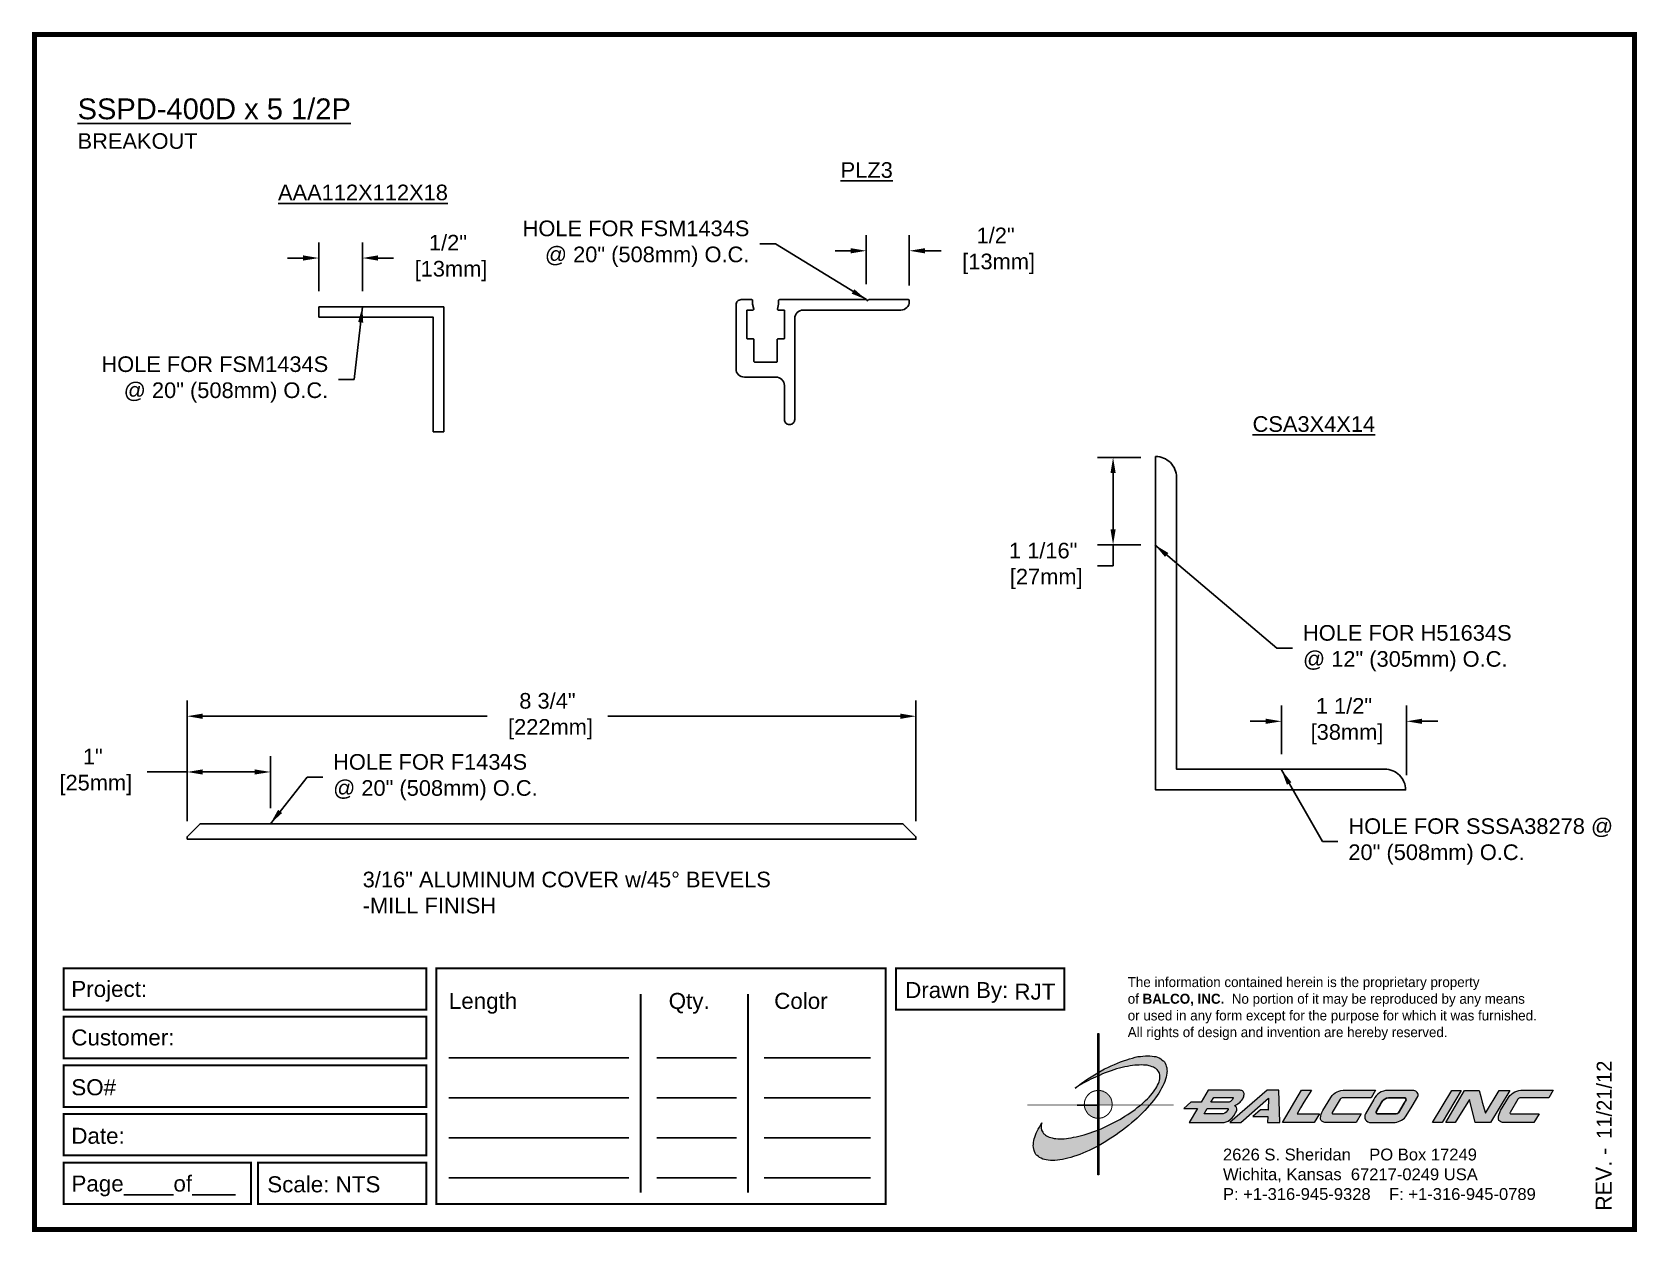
# Paper-space layout 'Breakout' of a CAD drawing. Header units: inches. Extents: x 0 to 10, y 0 to 7.5.
# The model-space entities are those that its viewports show. They can reach past a viewport. Long polylines and large blocks are cut down to what shows.
import ezdxf

# ---------------------------------------------------------------- set-up
doc = ezdxf.new("R2010")
doc.units = ezdxf.units.IN
doc.header["$MEASUREMENT"] = 0
for name, color, linetype in [('Border', 7, 'Continuous'), ('Dimensions', 3, 'Continuous'), ('Metals', 7, 'Continuous'), ('Text', 2, 'Continuous')]:
    doc.layers.add(name, color=color, linetype=linetype)
doc.styles.add('ARIAL', font='arial.ttf')
doc.styles.add('Copyright', font='ERASDEMI.TTF')
doc.dimstyles.new('Arial', dxfattribs={"dimtxt": 0.1875, "dimasz": 0.1875, "dimexe": 0.1875, "dimexo": 0.1875, "dimgap": 0.1875, "dimtad": 0, "dimtih": 1, "dimtoh": 1, "dimdec": 4, "dimzin": 0, "dimdsep": 46, "dimlunit": 4, "dimtxsty": 'ARIAL', "dimcen": 0.1875, "dimadec": 0, "dimazin": 0, "dimtfac": 1, "dimtdec": 4, "dimtofl": 0, "dimtmove": 0, "dimatfit": 3, "dimfxl": 0, "dimfrac": 2, "dimtolj": 1, "dimtzin": 0, "dimarcsym": 0})

# ---------------------------------------------------------------- blocks, each defined once
blk = doc.blocks.new('ACADlogo')
h = blk.add_hatch(color=256)
h.paths.add_polyline_path([(-3.346, 1.223), (-3.351, 1.223), (-3.351, 0.979), (-3.346, 0.982)])
h.paths.add_polyline_path([(-3.346, 0.961), (-3.351, 0.959), (-3.351, 0.868), (-3.346, 0.868)])
h.paths.add_polyline_path([(-3.346, 0.777), (-3.351, 0.777), (-3.351, 0.699), (-3.351, 0.695), (-3.35, 0.695), (-3.346, 0.695)])
h.paths.add_polyline_path([(-3.346, 0.864), (-3.346, 0.868), (-3.35, 0.868), (-3.351, 0.868), (-3.351, 0.777), (-3.346, 0.777), (-3.346, 0.778), (-3.348, 0.778)])
h.paths.add_polyline_path([(-3.346, 0.524), (-3.351, 0.521), (-3.351, 0.342), (-3.346, 0.342)])
h.paths.add_polyline_path([(-3.346, 0.695), (-3.351, 0.695), (-3.351, 0.621), (-3.346, 0.623)])
h.paths.add_polyline_path([(-3.346, 0.623), (-3.351, 0.621), (-3.351, 0.521), (-3.346, 0.524)])
h.paths.add_polyline_path([(-3.346, 0.982), (-3.351, 0.979), (-3.351, 0.959), (-3.346, 0.961)])
h = blk.add_hatch(color=175)
h.paths.add_polyline_path([(-3.518, 0.573), (-3.534, 0.571), (-3.548, 0.569), (-3.562, 0.567), (-3.576, 0.567), (-3.589, 0.566), (-3.602, 0.567), (-3.614, 0.568), (-3.625, 0.569), (-3.636, 0.572), (-3.646, 0.574), (-3.656, 0.577), (-3.664, 0.581), (-3.673, 0.585), (-3.682, 0.592), (-3.688, 0.598), (-3.694, 0.603), (-3.699, 0.614), (-3.703, 0.622), (-3.705, 0.631), (-3.706, 0.64), (-3.705, 0.648), (-3.705, 0.653), (-3.703, 0.659), (-3.702, 0.665), (-3.71, 0.652), (-3.717, 0.639), (-3.725, 0.626), (-3.731, 0.613), (-3.737, 0.601), (-3.741, 0.589), (-3.746, 0.577), (-3.749, 0.566), (-3.751, 0.555), (-3.753, 0.544), (-3.754, 0.538), (-3.754, 0.533), (-3.755, 0.523), (-3.754, 0.513), (-3.753, 0.508), (-3.752, 0.503), (-3.75, 0.494), (-3.748, 0.486), (-3.743, 0.477), (-3.74, 0.473), (-3.738, 0.469), (-3.734, 0.465), (-3.73, 0.461), (-3.723, 0.455), (-3.715, 0.449), (-3.706, 0.445), (-3.695, 0.44), (-3.685, 0.437), (-3.674, 0.434), (-3.661, 0.432), (-3.648, 0.431), (-3.634, 0.431), (-3.62, 0.431), (-3.604, 0.433), (-3.588, 0.435), (-3.572, 0.438), (-3.556, 0.441), (-3.538, 0.445), (-3.52, 0.449), (-3.503, 0.456), (-3.483, 0.461), (-3.464, 0.469), (-3.445, 0.477), (-3.426, 0.485), (-3.406, 0.494), (-3.385, 0.503), (-3.364, 0.514), (-3.351, 0.521), (-3.351, 0.621), (-3.364, 0.616), (-3.382, 0.609), (-3.4, 0.603), (-3.418, 0.598), (-3.436, 0.592), (-3.453, 0.587), (-3.47, 0.583), (-3.486, 0.579), (-3.503, 0.576)])
h.paths.add_polyline_path([(-3.215, 0.687), (-3.251, 0.667), (-3.289, 0.649), (-3.327, 0.631), (-3.346, 0.623), (-3.346, 0.524), (-3.343, 0.525), (-3.323, 0.537), (-3.302, 0.549), (-3.28, 0.563), (-3.259, 0.577), (-3.238, 0.59), (-3.218, 0.605), (-3.198, 0.62), (-3.179, 0.635), (-3.16, 0.65), (-3.141, 0.665), (-3.123, 0.681), (-3.106, 0.696), (-3.089, 0.712), (-3.074, 0.727), (-3.058, 0.743), (-3.043, 0.759), (-3.028, 0.777), (-3.085, 0.777), (-3.091, 0.772), (-3.105, 0.761), (-3.118, 0.75), (-3.134, 0.739), (-3.149, 0.729), (-3.165, 0.718), (-3.182, 0.707), (-3.198, 0.697)])
h.paths.add_polyline_path([(-2.921, 1.009), (-2.922, 1.015), (-2.924, 1.02), (-2.926, 1.029), (-2.931, 1.038), (-2.934, 1.043), (-2.936, 1.047), (-2.94, 1.05), (-2.943, 1.054), (-2.951, 1.06), (-2.959, 1.066), (-2.968, 1.071), (-2.978, 1.075), (-2.989, 1.079), (-3, 1.081), (-3.013, 1.083), (-3.026, 1.084), (-3.04, 1.084), (-3.054, 1.084), (-3.07, 1.083), (-3.085, 1.081), (-3.102, 1.079), (-3.118, 1.075), (-3.136, 1.07), (-3.153, 1.066), (-3.171, 1.06), (-3.191, 1.054), (-3.21, 1.047), (-3.229, 1.039), (-3.248, 1.031), (-3.268, 1.022), (-3.289, 1.012), (-3.31, 1.002), (-3.33, 0.991), (-3.346, 0.982), (-3.346, 0.961), (-3.323, 0.971), (-3.305, 0.978), (-3.287, 0.984), (-3.268, 0.991), (-3.251, 0.996), (-3.234, 1.002), (-3.216, 1.007), (-3.199, 1.011), (-3.182, 1.015), (-3.167, 1.018), (-3.15, 1.021), (-3.136, 1.023), (-3.121, 1.025), (-3.107, 1.026), (-3.093, 1.026), (-3.079, 1.027), (-3.067, 1.026), (-3.054, 1.026), (-3.043, 1.025), (-3.032, 1.022), (-3.022, 1.02), (-3.013, 1.016), (-3, 1.011), (-2.989, 1.005), (-2.983, 0.999), (-2.978, 0.994), (-2.973, 0.987), (-2.969, 0.981), (-2.967, 0.973), (-2.965, 0.965), (-2.964, 0.957), (-2.964, 0.949), (-2.964, 0.944), (-2.965, 0.94), (-2.967, 0.93), (-2.969, 0.921), (-2.973, 0.911), (-2.978, 0.901), (-2.983, 0.891), (-2.989, 0.881), (-2.996, 0.871), (-3.004, 0.86), (-3.012, 0.849), (-3.021, 0.838), (-3.032, 0.827), (-3.042, 0.816), (-3.053, 0.805), (-3.065, 0.794), (-3.077, 0.783), (-3.085, 0.777), (-3.028, 0.777), (-3.016, 0.791), (-3.004, 0.806), (-2.992, 0.822), (-2.981, 0.837), (-2.971, 0.852), (-2.962, 0.866), (-2.954, 0.882), (-2.946, 0.896), (-2.939, 0.91), (-2.934, 0.924), (-2.929, 0.938), (-2.926, 0.944), (-2.925, 0.951), (-2.922, 0.963), (-2.92, 0.975), (-2.92, 0.982), (-2.919, 0.987), (-2.92, 0.999), (-2.92, 1.005)])
h.paths.add_polyline_path([(-3.372, 0.966), (-3.393, 0.953), (-3.415, 0.94), (-3.435, 0.925), (-3.455, 0.911), (-3.475, 0.897), (-3.494, 0.882), (-3.468, 0.898), (-3.439, 0.915), (-3.41, 0.93), (-3.396, 0.938), (-3.38, 0.945), (-3.351, 0.959), (-3.351, 0.979)])
h = blk.add_hatch(color=256)
h.paths.add_polyline_path([(-3.268, 0.814), (-3.27, 0.819), (-3.273, 0.824), (-3.276, 0.828), (-3.279, 0.833), (-3.282, 0.837), (-3.286, 0.841), (-3.29, 0.845), (-3.294, 0.849), (-3.298, 0.852), (-3.303, 0.855), (-3.308, 0.858), (-3.313, 0.86), (-3.318, 0.863), (-3.323, 0.864), (-3.328, 0.866), (-3.334, 0.867), (-3.339, 0.868), (-3.345, 0.868), (-3.346, 0.868), (-3.346, 0.777), (-3.335, 0.777), (-3.262, 0.777), (-3.262, 0.781), (-3.262, 0.787), (-3.263, 0.792), (-3.264, 0.798), (-3.265, 0.803), (-3.266, 0.808)])
h.paths.add_polyline_path([(-3.351, 0.777), (-3.436, 0.777), (-3.435, 0.773), (-3.435, 0.768), (-3.434, 0.762), (-3.432, 0.757), (-3.431, 0.752), (-3.428, 0.747), (-3.426, 0.742), (-3.423, 0.737), (-3.42, 0.732), (-3.417, 0.728), (-3.414, 0.723), (-3.41, 0.719), (-3.406, 0.716), (-3.401, 0.712), (-3.397, 0.709), (-3.392, 0.706), (-3.387, 0.704), (-3.382, 0.701), (-3.377, 0.699), (-3.372, 0.698), (-3.367, 0.696), (-3.361, 0.695), (-3.356, 0.695), (-3.351, 0.695)])
h.paths.add_polyline_path([(-3.346, 0.868), (-3.35, 0.868), (-3.351, 0.868), (-3.351, 0.777), (-3.346, 0.777)])
h = blk.add_hatch(color=256)
h.paths.add_polyline_path([(-2.438, 0.844, 0.412988), (-2.461, 0.869), (-2.663, 0.869), (-2.707, 0.794), (-2.771, 0.794), (-2.815, 0.755), (-2.73, 0.755), (-2.781, 0.668), (-2.563, 0.668, 0.107996), (-2.538, 0.677, 0.108939), (-2.494, 0.724, 0.080345), (-2.483, 0.745, 0.419497), (-2.499, 0.773, 0.149928), (-2.447, 0.815, 0.134283)])
h.paths.add_polyline_path([(-2.507, 0.821, -0.209012), (-2.532, 0.794), (-2.538, 0.794), (-2.646, 0.794), (-2.627, 0.825), (-2.51, 0.825, -0.56619)], flags=16)
h.paths.add_polyline_path([(-2.538, 0.75, -0.241309), (-2.569, 0.722), (-2.688, 0.722), (-2.669, 0.755), (-2.541, 0.755, -0.56619)], flags=16)
for points in [[(-2.285, 0.819), (-2.287, 0.748), (-2.335, 0.748), (-2.383, 0.705), (-2.29, 0.705), (-2.292, 0.668), (-2.215, 0.668), (-2.221, 0.869), (-2.295, 0.869), (-2.527, 0.668), (-2.458, 0.668)], [(-2.018, 0.869), (-2.079, 0.869), (-2.198, 0.668), (-2, 0.668), (-1.968, 0.722), (-2.107, 0.722), (-2.085, 0.759), (-2.064, 0.794)], [(-1.617, 0.869), (-1.807, 0.869, 0.270182), (-1.896, 0.825), (-1.946, 0.742, 0.109019), (-1.961, 0.695, 0.340665), (-1.945, 0.672, 0.129907), (-1.923, 0.668), (-1.738, 0.668), (-1.706, 0.722), (-1.878, 0.722), (-1.882, 0.722, -0.601242), (-1.887, 0.731), (-1.838, 0.813, -0.253048), (-1.821, 0.823), (-1.645, 0.823)], [(-1.083, 0.867), (-1.14, 0.867), (-1.261, 0.667), (-1.26, 0.667), (-1.202, 0.667)], [(-0.96, 0.83), (-0.969, 0.867), (-1.061, 0.867), (-1.179, 0.667), (-1.12, 0.667), (-1.031, 0.812), (-0.995, 0.667), (-0.9, 0.667), (-0.778, 0.867), (-0.846, 0.867), (-0.931, 0.727), (-0.951, 0.795)], [(-0.507, 0.869), (-0.697, 0.869, 0.270182), (-0.786, 0.825), (-0.836, 0.742, 0.109019), (-0.85, 0.695, 0.340665), (-0.835, 0.672, 0.129907), (-0.812, 0.668), (-0.628, 0.668), (-0.595, 0.722), (-0.768, 0.722), (-0.772, 0.722, -0.601242), (-0.777, 0.731), (-0.728, 0.813, -0.253048), (-0.71, 0.823), (-0.534, 0.823)], [(-3.346, 0.623), (-3.351, 0.621), (-3.351, 0.521), (-3.346, 0.524)]]:
    blk.add_hatch(color=256).paths.add_polyline_path(points)
h = blk.add_hatch(color=256)
h.paths.add_polyline_path([(-1.377, 0.868), (-1.383, 0.868), (-1.383, 0.868), (-1.44, 0.868), (-1.492, 0.868), (-1.541, 0.868, 0.297712), (-1.628, 0.811), (-1.68, 0.723, 0.585116), (-1.646, 0.668), (-1.506, 0.668, 0.210586), (-1.429, 0.703), (-1.415, 0.726), (-1.389, 0.769), (-1.352, 0.831, 0.4352)])
h.paths.add_polyline_path([(-1.437, 0.823, -0.603783), (-1.428, 0.805), (-1.431, 0.801), (-1.434, 0.796), (-1.438, 0.789), (-1.474, 0.728, -0.229001), (-1.489, 0.722), (-1.494, 0.722), (-1.501, 0.722), (-1.597, 0.722), (-1.604, 0.722, -0.492401), (-1.613, 0.734), (-1.601, 0.757), (-1.591, 0.775), (-1.582, 0.791, -0.238368), (-1.535, 0.823)], flags=16)
for q in [(-3.48, 0.777), (-3.351, 0.642)]:
    blk.add_line((-3.351, 0.777), q)
at = {"color": 7, "lineweight": 0}
for points in [[(-3.351, 1.223), (-3.346, 1.223), (-3.346, 0.342), (-3.351, 0.342), (-3.351, 1.223)], [(-2.292, 0.668), (-2.215, 0.668), (-2.221, 0.869), (-2.295, 0.869), (-2.527, 0.668), (-2.458, 0.668), (-2.285, 0.819), (-2.287, 0.748), (-2.286, 0.748), (-2.335, 0.748), (-2.383, 0.705), (-2.29, 0.705), (-2.292, 0.668), (-2.292, 0.668)], [(-2.198, 0.668), (-2.079, 0.869), (-2.018, 0.869), (-2.064, 0.794), (-2.085, 0.759), (-2.107, 0.722), (-1.968, 0.722), (-2, 0.668), (-2.198, 0.668), (-2.198, 0.668)], [(-1.383, 0.868), (-1.383, 0.868)], [(-1.261, 0.667), (-1.14, 0.867), (-1.083, 0.867), (-1.202, 0.667), (-1.26, 0.667), (-1.261, 0.667), (-1.261, 0.667)], [(-0.9, 0.667), (-0.995, 0.667), (-1.031, 0.812), (-1.12, 0.667), (-1.179, 0.667), (-1.061, 0.867), (-0.969, 0.867), (-0.96, 0.83), (-0.951, 0.795), (-0.931, 0.727), (-0.846, 0.867), (-0.778, 0.867), (-0.9, 0.667), (-0.9, 0.667)]]:
    blk.add_lwpolyline(points, dxfattribs=at)
at = {"color": 175, "lineweight": 0}
blk.add_lwpolyline([(-2.926, 1.029), (-2.924, 1.02), (-2.922, 1.015), (-2.921, 1.009), (-2.92, 1.005), (-2.92, 0.999), (-2.919, 0.987), (-2.92, 0.982), (-2.92, 0.975), (-2.922, 0.963), (-2.925, 0.951), (-2.926, 0.944), (-2.929, 0.938), (-2.934, 0.924), (-2.939, 0.91), (-2.946, 0.896), (-2.954, 0.882), (-2.962, 0.866), (-2.971, 0.852), (-2.981, 0.837), (-2.992, 0.822), (-3.004, 0.806), (-3.016, 0.791), (-3.03, 0.775), (-3.043, 0.759), (-3.058, 0.743), (-3.074, 0.727), (-3.089, 0.712), (-3.106, 0.696), (-3.123, 0.681), (-3.141, 0.665), (-3.16, 0.65), (-3.179, 0.635), (-3.198, 0.62), (-3.218, 0.605), (-3.238, 0.59), (-3.259, 0.577), (-3.28, 0.563), (-3.302, 0.549), (-3.323, 0.537), (-3.343, 0.525), (-3.364, 0.514), (-3.385, 0.503), (-3.406, 0.494), (-3.426, 0.485), (-3.445, 0.477), (-3.464, 0.469), (-3.483, 0.461), (-3.503, 0.456), (-3.52, 0.449), (-3.538, 0.445), (-3.556, 0.441), (-3.572, 0.438), (-3.588, 0.435), (-3.604, 0.433), (-3.62, 0.431), (-3.634, 0.431), (-3.648, 0.431), (-3.661, 0.432), (-3.674, 0.434), (-3.685, 0.437), (-3.695, 0.44), (-3.706, 0.445), (-3.715, 0.449), (-3.723, 0.455), (-3.73, 0.461), (-3.734, 0.465), (-3.738, 0.469), (-3.74, 0.473), (-3.743, 0.477), (-3.748, 0.486), (-3.75, 0.494), (-3.752, 0.503), (-3.753, 0.508), (-3.754, 0.513), (-3.755, 0.523), (-3.754, 0.533), (-3.754, 0.538), (-3.753, 0.544), (-3.751, 0.555), (-3.749, 0.566), (-3.746, 0.577), (-3.741, 0.589), (-3.737, 0.601), (-3.731, 0.613), (-3.725, 0.626), (-3.717, 0.639), (-3.71, 0.652), (-3.702, 0.665), (-3.703, 0.659), (-3.705, 0.653), (-3.705, 0.648), (-3.706, 0.642), (-3.706, 0.637), (-3.705, 0.631), (-3.704, 0.626), (-3.703, 0.621), (-3.699, 0.614), (-3.695, 0.607), (-3.691, 0.6), (-3.688, 0.598), (-3.685, 0.595), (-3.679, 0.589), (-3.673, 0.585), (-3.664, 0.581), (-3.656, 0.577), (-3.646, 0.574), (-3.636, 0.572), (-3.625, 0.569), (-3.614, 0.568), (-3.602, 0.567), (-3.589, 0.566), (-3.576, 0.567), (-3.562, 0.567), (-3.548, 0.569), (-3.534, 0.571), (-3.518, 0.573), (-3.503, 0.576), (-3.486, 0.579), (-3.47, 0.583), (-3.453, 0.587), (-3.436, 0.592), (-3.418, 0.598), (-3.4, 0.603), (-3.382, 0.609), (-3.364, 0.616), (-3.345, 0.623), (-3.327, 0.631), (-3.289, 0.649), (-3.251, 0.667), (-3.215, 0.687), (-3.198, 0.697), (-3.182, 0.707), (-3.165, 0.718), (-3.149, 0.729), (-3.134, 0.739), (-3.118, 0.75), (-3.105, 0.761), (-3.091, 0.772), (-3.077, 0.783), (-3.065, 0.794), (-3.053, 0.805), (-3.042, 0.816), (-3.032, 0.827), (-3.021, 0.838), (-3.012, 0.849), (-3.004, 0.86), (-2.996, 0.871), (-2.989, 0.881), (-2.983, 0.891), (-2.978, 0.901), (-2.973, 0.911), (-2.969, 0.921), (-2.967, 0.93), (-2.965, 0.94), (-2.964, 0.944), (-2.964, 0.949), (-2.964, 0.957), (-2.965, 0.965), (-2.967, 0.973), (-2.969, 0.981), (-2.973, 0.987), (-2.978, 0.994), (-2.98, 0.996), (-2.983, 0.999), (-2.989, 1.005), (-2.997, 1.009), (-3.004, 1.013), (-3.013, 1.016), (-3.022, 1.02), (-3.032, 1.022), (-3.043, 1.025), (-3.054, 1.026), (-3.067, 1.026), (-3.079, 1.027), (-3.093, 1.026), (-3.107, 1.026), (-3.121, 1.025), (-3.136, 1.023), (-3.15, 1.021), (-3.167, 1.018), (-3.182, 1.015), (-3.199, 1.011), (-3.216, 1.007), (-3.234, 1.002), (-3.251, 0.996), (-3.268, 0.991), (-3.287, 0.984), (-3.305, 0.978), (-3.323, 0.971), (-3.342, 0.962), (-3.38, 0.945), (-3.396, 0.938), (-3.41, 0.93), (-3.439, 0.915), (-3.468, 0.898), (-3.494, 0.882), (-3.475, 0.897), (-3.455, 0.911), (-3.435, 0.925), (-3.415, 0.94), (-3.393, 0.953), (-3.372, 0.966), (-3.351, 0.979), (-3.33, 0.991), (-3.31, 1.002), (-3.289, 1.012), (-3.268, 1.022), (-3.248, 1.031), (-3.229, 1.039), (-3.21, 1.047), (-3.191, 1.054), (-3.171, 1.06), (-3.153, 1.066), (-3.136, 1.07), (-3.118, 1.075), (-3.102, 1.079), (-3.085, 1.081), (-3.07, 1.083), (-3.054, 1.084), (-3.04, 1.084), (-3.026, 1.084), (-3.013, 1.083), (-3, 1.081), (-2.989, 1.079), (-2.978, 1.075), (-2.968, 1.071), (-2.959, 1.066), (-2.951, 1.06), (-2.943, 1.054), (-2.94, 1.05), (-2.936, 1.047), (-2.934, 1.043), (-2.931, 1.038), (-2.926, 1.029), (-2.926, 1.029)], dxfattribs=at)
at = {"color": 7, "lineweight": 0, "const_width": 0.0064}
blk.add_lwpolyline([(-3.262, 0.781), (-3.262, 0.787), (-3.263, 0.792), (-3.264, 0.798), (-3.265, 0.803), (-3.266, 0.808), (-3.268, 0.814), (-3.27, 0.819), (-3.273, 0.824), (-3.276, 0.828), (-3.279, 0.833), (-3.282, 0.837), (-3.286, 0.841), (-3.29, 0.845), (-3.294, 0.849), (-3.298, 0.852), (-3.303, 0.855), (-3.308, 0.858), (-3.313, 0.86), (-3.318, 0.863), (-3.323, 0.864), (-3.328, 0.866), (-3.334, 0.867), (-3.339, 0.868), (-3.345, 0.868), (-3.35, 0.868), (-3.356, 0.868), (-3.361, 0.867), (-3.367, 0.866), (-3.372, 0.865), (-3.377, 0.863), (-3.382, 0.862), (-3.387, 0.859), (-3.392, 0.857), (-3.397, 0.854), (-3.401, 0.851), (-3.406, 0.847), (-3.41, 0.843), (-3.414, 0.839), (-3.417, 0.835), (-3.42, 0.831), (-3.423, 0.826), (-3.426, 0.821), (-3.428, 0.816), (-3.431, 0.811), (-3.432, 0.806), (-3.434, 0.801), (-3.435, 0.795), (-3.435, 0.79), (-3.436, 0.784), (-3.436, 0.779), (-3.435, 0.773), (-3.435, 0.768), (-3.434, 0.762), (-3.432, 0.757), (-3.431, 0.752), (-3.428, 0.747), (-3.426, 0.742), (-3.423, 0.737), (-3.42, 0.732), (-3.417, 0.728), (-3.414, 0.723), (-3.41, 0.719), (-3.406, 0.716), (-3.401, 0.712), (-3.397, 0.709), (-3.392, 0.706), (-3.387, 0.704), (-3.382, 0.701), (-3.377, 0.699), (-3.372, 0.698), (-3.367, 0.696), (-3.361, 0.695), (-3.356, 0.695), (-3.35, 0.695), (-3.345, 0.695), (-3.339, 0.695), (-3.334, 0.696), (-3.328, 0.697), (-3.323, 0.698), (-3.318, 0.7), (-3.313, 0.702), (-3.308, 0.705), (-3.303, 0.708), (-3.298, 0.711), (-3.294, 0.714), (-3.29, 0.718), (-3.286, 0.721), (-3.282, 0.726), (-3.279, 0.73), (-3.276, 0.734), (-3.273, 0.739), (-3.27, 0.744), (-3.268, 0.749), (-3.266, 0.754), (-3.265, 0.76), (-3.264, 0.765), (-3.263, 0.77), (-3.262, 0.776), (-3.262, 0.781)], dxfattribs=at)
at = {"color": 7, "lineweight": 0}
for points in [[(-2.447, 0.815, 0.130368), (-2.438, 0.843, 0.448367), (-2.463, 0.869), (-2.663, 0.869), (-2.707, 0.794), (-2.771, 0.794), (-2.815, 0.755), (-2.73, 0.755), (-2.781, 0.668), (-2.563, 0.668, 0.107996), (-2.538, 0.677, 0.108939), (-2.494, 0.724, 0.077395), (-2.484, 0.744, 0.430878), (-2.499, 0.773, 0.149928)], [(-2.507, 0.821, -0.209012), (-2.532, 0.794), (-2.538, 0.794), (-2.646, 0.794), (-2.627, 0.825), (-2.512, 0.825), (-2.509, 0.825, -0.531288)], [(-1.838, 0.813), (-1.887, 0.731, 0.587385), (-1.882, 0.722), (-1.878, 0.722), (-1.706, 0.722), (-1.738, 0.668), (-1.923, 0.668, -0.129907), (-1.945, 0.672, -0.349839), (-1.961, 0.696, -0.107341), (-1.946, 0.742), (-1.896, 0.825, -0.270182), (-1.807, 0.869), (-1.617, 0.869), (-1.645, 0.823), (-1.821, 0.823, 0.252436)], [(-1.68, 0.723, 0.585116), (-1.646, 0.668), (-1.506, 0.668, 0.210586), (-1.429, 0.703), (-1.415, 0.726), (-1.389, 0.769), (-1.352, 0.831, 0.4352), (-1.377, 0.868), (-1.383, 0.868), (-1.383, 0.868), (-1.44, 0.868), (-1.492, 0.868), (-1.541, 0.868, 0.297712), (-1.628, 0.811)], [(-0.728, 0.813), (-0.777, 0.731, 0.587385), (-0.772, 0.722), (-0.768, 0.722), (-0.595, 0.722), (-0.628, 0.668), (-0.812, 0.668, -0.129907), (-0.835, 0.672, -0.349839), (-0.85, 0.696, -0.107341), (-0.836, 0.742), (-0.786, 0.825, -0.270182), (-0.697, 0.869), (-0.507, 0.869), (-0.534, 0.823), (-0.71, 0.823, 0.252436)], [(-2.569, 0.722), (-2.688, 0.722), (-2.669, 0.755), (-2.543, 0.755), (-2.54, 0.755, -0.531288), (-2.538, 0.75, -0.241309)]]:
    blk.add_lwpolyline(points, format="xyb", close=True, dxfattribs=at)
blk.add_lwpolyline([(-1.437, 0.823), (-1.535, 0.823, 0.238368), (-1.582, 0.791), (-1.591, 0.775), (-1.601, 0.757), (-1.613, 0.734, 0.490298), (-1.604, 0.722), (-1.597, 0.722), (-1.501, 0.722), (-1.494, 0.722), (-1.489, 0.722, 0.229001), (-1.474, 0.728), (-1.438, 0.789), (-1.434, 0.796), (-1.431, 0.801), (-1.428, 0.805, 0.603783)], format="xyb", close=True)
blk.add_lwpolyline([(-2.879, 0.777, 0.00455, 0.00455, 0), (-3.791, 0.777, 0.00183, 0.00183, 0), (-3.791, 0.777, 0.00183, 0.00183, 0)], format="xyseb", dxfattribs=at)
blk = doc.blocks.new('Quantity Data')
at = {"layer": 'Border', "color": 253}
for p, q in [((2.755, 1.254), (3.881, 1.254)), ((4.054, 1.254), (4.553, 1.254)), ((4.725, 1.254), (5.389, 1.254)), ((2.755, 1.004), (3.881, 1.004)), ((4.054, 1.004), (4.553, 1.004)), ((4.725, 1.004), (5.389, 1.004)), ((2.755, 0.754), (3.881, 0.754)), ((4.054, 0.754), (4.553, 0.754)), ((4.725, 0.754), (5.389, 0.754)), ((2.755, 0.504), (3.881, 0.504)), ((4.054, 0.504), (4.553, 0.504)), ((4.725, 0.504), (5.389, 0.504))]:
    blk.add_line(p, q, dxfattribs=at)
at = {"layer": 'Border', "const_width": 0.0125}
blk.add_lwpolyline([(5.485, 0.341), (2.678, 0.341), (2.678, 1.813), (5.485, 1.813)], close=True, dxfattribs=at)
for points in [[(3.953, 1.653), (3.953, 0.412)], [(4.625, 1.653), (4.625, 0.412)]]:
    blk.add_lwpolyline(points, dxfattribs=at)
at = {"layer": 'Border', "style": 'ARIAL'}
for s, p in [('Length', (2.756, 1.559)), ('Qty.', (4.129, 1.559)), ('Color', (4.788, 1.559))]:
    blk.add_text(s, height=0.1, dxfattribs=at).set_placement(p)
blk = doc.blocks.new('Drawn By')
at = {"layer": 'Border', "const_width": 0.0125}
blk.add_lwpolyline([(5.38, 1.813), (6.432, 1.813), (6.432, 1.554), (5.38, 1.554)], close=True, dxfattribs=at)
at = {"layer": 'Border', "style": 'ARIAL'}
blk.add_text('Drawn By: ', height=0.1, dxfattribs=at).set_placement((5.438, 1.627))
blk.add_attdef('XXX', (6.12, 1.617), '', height=0.1, dxfattribs=at)
blk = doc.blocks.new('Project Info')
at = {"layer": 'Border', "const_width": 0.0125}
for points in [[(0.182, 1.813), (2.448, 1.813), (2.448, 1.554), (0.182, 1.554)], [(0.182, 1.51), (2.448, 1.51), (2.448, 1.251), (0.182, 1.251)], [(0.182, 1.207), (2.448, 1.207), (2.448, 0.947), (0.182, 0.947)], [(0.182, 0.904), (2.448, 0.904), (2.448, 0.644), (0.182, 0.644)], [(0.182, 0.6), (1.352, 0.6), (1.352, 0.341), (0.182, 0.341)], [(1.396, 0.6), (2.448, 0.6), (2.448, 0.341), (1.396, 0.341)]]:
    blk.add_lwpolyline(points, close=True, dxfattribs=at)
at = {"layer": 'Border', "style": 'ARIAL'}
for s, p in [('Project:', (0.23, 1.634)), ('Customer:', (0.23, 1.331)), ('SO#', (0.23, 1.02)), ('Date:', (0.23, 0.717)), ('Page%%u        %%uof%%u       ', (0.231, 0.419)), ('Scale: NTS', (1.454, 0.414))]:
    blk.add_text(s, height=0.1, dxfattribs=at).set_placement(p)
blk = doc.blocks.new('REV')
at = {"style": 'Copyright'}
blk.add_text('REV. -', height=0.1, rotation=90, dxfattribs=at).set_placement((-0.142, 0.117))
at = {"style": 'Copyright', "flags": 4}
blk.add_attdef('REVISIONDATE', (-0.142, 0.566), '', height=0.0938, rotation=90, dxfattribs=at)
blk = doc.blocks.new('*D19')
at = {"layer": 'Defpoints', "color": 0}
for p in [(41.406, 6.061), (41.406, 5.477), (42.906, 5.227)]:
    blk.add_point(p, dxfattribs=at)
at = {"layer": 'Dimensions', "color": 0, "lineweight": -2}
for p, q in [((41.406, 5.665), (41.406, 6.249)), ((42.906, 5.415), (42.906, 6.249)), ((41.218, 6.061), (41.031, 6.061)), ((43.093, 6.061), (43.281, 6.061))]:
    blk.add_line(p, q, dxfattribs=at)
at = {"layer": 'Dimensions', "color": 0}
for points in [[(41.218, 6.092), (41.218, 6.03), (41.406, 6.061)], [(43.093, 6.092), (43.093, 6.03), (42.906, 6.061)]]:
    blk.add_solid(points, dxfattribs=at)
at = {"layer": 'Dimensions', "color": 0, "insert": (42.156, 6.061), "char_height": 0.1875, "attachment_point": 5, "style": 'ARIAL'}
blk.add_mtext('\\A1;1 1/2"\\P [38mm]', dxfattribs=at)
blk = doc.blocks.new('*D20')
at = {"layer": 'Defpoints', "color": 0}
for p in [(39.385, 9.227), (39.906, 9.227), (39.906, 8.178)]:
    blk.add_point(p, dxfattribs=at)
at = {"layer": 'Dimensions', "color": 0, "lineweight": -2}
for p, q in [((39.718, 9.227), (39.198, 9.227)), ((39.385, 9.04), (39.385, 8.365)), ((39.718, 8.178), (39.198, 8.178)), ((39.385, 8.178), (39.385, 7.925)), ((39.385, 7.925), (39.198, 7.925))]:
    blk.add_line(p, q, dxfattribs=at)
at = {"layer": 'Dimensions', "color": 0}
for points in [[(39.354, 9.04), (39.416, 9.04), (39.385, 9.227)], [(39.354, 8.365), (39.416, 8.365), (39.385, 8.178)]]:
    blk.add_solid(points, dxfattribs=at)
at = {"layer": 'Dimensions', "color": 0, "insert": (38.546, 7.925), "char_height": 0.1875, "attachment_point": 5, "style": 'ARIAL'}
blk.add_mtext('\\A1;1 1/16"\\P [27mm]', dxfattribs=at)
blk = doc.blocks.new('CSA3X4X14')
blk.add_lwpolyline([(0.25, 3.75, 0.414214), (0, 4), (0, 0), (3, 0, 0.414214), (2.75, 0.25), (0.25, 0.25)], format="xyb", close=True)
blk = doc.blocks.new('AAA112X112X18')
for p, q in [((0, 0), (0, -0.125)), ((-1.5, -1.5), (-1.375, -1.5))]:
    blk.add_line(p, q)
for points in [[(0, 0), (-1.5, 0), (-1.5, -1.5)], [(-1.375, -1.5), (-1.375, -0.125), (0, -0.125)]]:
    blk.add_lwpolyline(points)
blk = doc.blocks.new('*D26')
at = {"layer": 'Defpoints', "color": 0}
for p in [(30.375, 11.619), (29.851, 11.034), (30.375, 11.034)]:
    blk.add_point(p, dxfattribs=at)
at = {"layer": 'Dimensions', "color": 0, "lineweight": -2}
for p, q in [((29.851, 11.221), (29.851, 11.807)), ((30.375, 11.221), (30.375, 11.807)), ((29.663, 11.619), (29.476, 11.619)), ((30.563, 11.619), (30.75, 11.619))]:
    blk.add_line(p, q, dxfattribs=at)
at = {"layer": 'Dimensions', "color": 0}
for points in [[(29.663, 11.651), (29.663, 11.588), (29.851, 11.619)], [(30.563, 11.651), (30.563, 11.588), (30.375, 11.619)]]:
    blk.add_solid(points, dxfattribs=at)
at = {"layer": 'Dimensions', "color": 0, "insert": (31.402, 11.619), "char_height": 0.1875, "attachment_point": 5, "style": 'ARIAL'}
blk.add_mtext('\\A1;1/2"\\P [13mm]', dxfattribs=at)
blk = doc.blocks.new('PLZ3')
blk.add_lwpolyline([(1.575, 1.03, -0.414214), (1.585, 1.02), (1.585, 0.76, 0.414214), (1.595, 0.75), (1.855, 0.75, 0.414214), (1.865, 0.76), (1.865, 1.02, -0.414214), (1.875, 1.03), (1.942, 1.03, 0.414214), (1.952, 1.04), (1.952, 1.365, 0.414214), (1.942, 1.375), (1.878, 1.375, -0.482716), (1.868, 1.387), (1.881, 1.444, 0.057088), (1.881, 1.446), (1.881, 1.49, -0.414214), (1.891, 1.5), (2.018, 1.5, -0.414214), (2.08, 1.438), (2.08, 0.67, -0.414214), (1.98, 0.57), (1.6, 0.57, 0.414214), (1.5, 0.47), (1.5, 0.063, -0.414214), (1.438, 0, -0.414214), (1.375, 0.063), (1.375, 1.275, 0.414214), (1.275, 1.375), (0.1, 1.375, -0.414214), (0, 1.475), (0, 1.49, -0.414214), (0.01, 1.5), (0.485, 1.5), (0.5, 1.485), (0.515, 1.5), (1.559, 1.5, -0.414214), (1.569, 1.49), (1.569, 1.446, 0.057088), (1.569, 1.444), (1.582, 1.387, -0.482716), (1.572, 1.375), (1.507, 1.375, 0.414214), (1.497, 1.365), (1.497, 1.04, 0.414214), (1.507, 1.03)], format="xyb", close=True)
blk = doc.blocks.new('*D27')
at = {"layer": 'Defpoints', "color": 0}
for p in [(36.939, 11.706), (36.423, 11.12), (36.939, 11.102)]:
    blk.add_point(p, dxfattribs=at)
at = {"layer": 'Dimensions', "color": 0, "lineweight": -2}
for p, q in [((36.423, 11.307), (36.423, 11.893)), ((36.939, 11.29), (36.939, 11.893)), ((36.236, 11.706), (36.048, 11.706)), ((37.127, 11.706), (37.323, 11.706))]:
    blk.add_line(p, q, dxfattribs=at)
at = {"layer": 'Dimensions', "color": 0}
for points in [[(36.236, 11.737), (36.236, 11.675), (36.423, 11.706)], [(37.127, 11.737), (37.127, 11.675), (36.939, 11.706)]]:
    blk.add_solid(points, dxfattribs=at)
at = {"layer": 'Dimensions', "color": 0, "insert": (37.975, 11.706), "char_height": 0.1875, "attachment_point": 5, "style": 'ARIAL'}
blk.add_mtext('\\A1;1/2"\\P [13mm]', dxfattribs=at)
blk = doc.blocks.new('*D29')
at = {"layer": 'Defpoints', "color": 0}
for p in [(37.018, 6.122), (28.271, 4.677), (37.018, 4.677)]:
    blk.add_point(p, dxfattribs=at)
at = {"layer": 'Dimensions', "color": 0, "lineweight": -2}
for p, q in [((28.271, 4.864), (28.271, 6.309)), ((37.018, 4.864), (37.018, 6.309)), ((28.458, 6.122), (31.871, 6.122)), ((36.831, 6.122), (33.321, 6.122))]:
    blk.add_line(p, q, dxfattribs=at)
at = {"layer": 'Dimensions', "color": 0}
for points in [[(28.458, 6.153), (28.458, 6.09), (28.271, 6.122)], [(36.831, 6.153), (36.831, 6.09), (37.018, 6.122)]]:
    blk.add_solid(points, dxfattribs=at)
at = {"layer": 'Dimensions', "color": 0, "insert": (32.596, 6.122), "char_height": 0.1875, "attachment_point": 5, "style": 'ARIAL'}
blk.add_mtext('\\A1;8 3/4"\\P [222mm]', dxfattribs=at)
blk = doc.blocks.new('*D30')
at = {"layer": 'Defpoints', "color": 0}
for p in [(29.271, 5.453), (29.271, 4.833), (28.271, 4.677)]:
    blk.add_point(p, dxfattribs=at)
at = {"layer": 'Dimensions', "color": 0, "lineweight": -2}
for p, q in [((28.271, 4.864), (28.271, 5.641)), ((29.271, 5.02), (29.271, 5.641)), ((28.271, 5.453), (27.791, 5.453)), ((29.083, 5.453), (28.458, 5.453))]:
    blk.add_line(p, q, dxfattribs=at)
at = {"layer": 'Dimensions', "color": 0}
for points in [[(28.458, 5.484), (28.458, 5.422), (28.271, 5.453)], [(29.083, 5.484), (29.083, 5.422), (29.271, 5.453)]]:
    blk.add_solid(points, dxfattribs=at)
at = {"layer": 'Dimensions', "color": 0, "insert": (27.139, 5.453), "char_height": 0.1875, "attachment_point": 5, "style": 'ARIAL'}
blk.add_mtext('\\A1;1"\\P [25mm]', dxfattribs=at)

msp = doc.modelspace()

# ---------------------------------------------------------------- linework, layer by layer
msp.add_lwpolyline([(28.27064, 4.64528), (37.01814, 4.64528), (37.01814, 4.67653), (36.86189, 4.83278), (28.42689, 4.83278), (28.27064, 4.67653)], close=True)

# ---------------------------------------------------------------- block references
at = {"xscale": -1}
msp.add_blockref('PLZ3', (36.93925, 9.61994), dxfattribs=at)
at = {"layer": 'Metals', "xscale": -1}
msp.add_blockref('AAA112X112X18', (29.85092, 11.0335), dxfattribs=at)
at = {"layer": 'Metals'}
msp.add_blockref('CSA3X4X14', (39.89559, 5.23746), dxfattribs=at)

# ---------------------------------------------------------------- texts
at = {"layer": 'Text', "style": 'ARIAL'}
for s, insert, char_height, width, attachment_point in [('{\\LSSPD-400D x 5 1/2P\\P\\H0.75x;\\lBREAKOUT}', (26.95646, 13.53374), 0.25, 4.7396332, 1), ('{\\LPLZ3}', (36.74126, 12.67368), 0.1875, 0.8234261, 6), ('{\\LAAA112X112X18}', (31.40115, 12.40483), 0.1875, 2.2451472, 6), ('HOLE FOR FSM1434S \\P@ 20" (508mm) O.C.', (35.01987, 11.79059), 0.1875, 3.9506446, 6), ('HOLE FOR FSM1434S \\P@ 20" (508mm) O.C.', (29.96486, 10.16119), 0.1875, 3.9506446, 6), ('\\A1;{\\LCSA3X4X14}', (41.05936, 9.62622), 0.1875, 2.4899842, 4), ('HOLE FOR H51634S \\P@ 12" (305mm) O.C.', (41.66419, 6.93728), 0.1875, 4.2482114, 4), ('HOLE FOR F1434S\\P@ 20" (508mm) O.C.', (30.02373, 5.38911), 0.1875, 3.9506446, 4), ('HOLE FOR SSSA38278 @\\P20" (508mm) O.C.', (42.20899, 4.61854), 0.1875, 3.6647516, 4), ('3/16" ALUMINUM COVER w/45%%D BEVELS\\P-MILL FINISH', (30.37846, 4.00524), 0.1875, 7.9297767, 4)]:
    msp.add_mtext(s, dxfattribs=dict(at, insert=insert, char_height=char_height, width=width, attachment_point=attachment_point))

# ---------------------------------------------------------------- dimensions: what is measured, and where the dimension line sits
at = {"layer": 'Dimensions'}
for base, p1, p2, picture, middle in [((36.93925, 11.70581), (36.42337, 11.11994), (36.93925, 11.10244), '*D27', (37.97464, 11.70581)), ((30.37516, 11.61937), (29.85092, 11.0335), (30.37516, 11.0335), '*D26', (31.40218, 11.61937)), ((37.01814, 6.12151), (28.27064, 4.67653), (37.01814, 4.67653), '*D29', (32.59617, 6.12151)), ((41.40559, 6.06123), (42.90559, 5.22746), (41.40559, 5.47746), '*D19', (42.15559, 6.06123)), ((29.27064, 5.45317), (28.27064, 4.67653), (29.27064, 4.83278), '*D30', (27.13861, 5.45317))]:
    dim = msp.add_linear_dim(base=base, p1=p1, p2=p2, dimstyle='Arial', override={"dimpost": '\\X'}, dxfattribs=at)
    dim.commit()
    dim.dimension.update_dxf_attribs({"geometry": picture, "text_midpoint": middle, "dimtype": 160})
dim = msp.add_linear_dim(base=(39.38509, 9.22746), p1=(39.90559, 8.17779), p2=(39.90559, 9.22746), angle=90, dimstyle='Arial', override={"dimpost": '\\X'}, dxfattribs=at)
dim.commit()
dim.dimension.update_dxf_attribs({"geometry": '*D20', "text_midpoint": (38.54556, 7.92484), "dimtype": 160})

# ---------------------------------------------------------------- leaders
at = {"layer": 'Text', "annotation_type": 0, "has_hookline": 1}
for points, hookline_direction, text_width in [([(36.42337, 11.11994), (35.33237, 11.79059), (35.14487, 11.79059)], 1, 2.68741), ([(30.37516, 11.0335), (30.27736, 10.16119), (30.08986, 10.16119)], 1, 2.68741), ([(39.88559, 8.17779), (41.35169, 6.93728), (41.53919, 6.93728)], 0, 2.46935), ([(41.40559, 5.47746), (41.89649, 4.61854), (42.08399, 4.61854)], 0, 3.14721), ([(29.27064, 4.83278), (29.71123, 5.38911), (29.89873, 5.38911)], 0, 2.41793)]:
    msp.add_leader(points, dimstyle='Arial', override={"dimgap": 0.125, "dimtad": 0}, dxfattribs=dict(at, hookline_direction=hookline_direction, text_width=text_width))

psp = doc.layouts.new('Breakout')

# ---------------------------------------------------------------- linework, layer by layer
at = {"layer": 'Border', "const_width": 0.03}
psp.add_lwpolyline([(0, 7.461), (9.993, 7.461), (9.993, 0), (0, 0)], close=True, dxfattribs=at)

# ---------------------------------------------------------------- block references
at = {"layer": 'Border'}
for name, p in [('Project Info', (0, -0.182)), ('Quantity Data', (-0.168, -0.182)), ('ACADlogo', (9.993, 0))]:
    psp.add_blockref(name, p, dxfattribs=at)
for name, p, values in [('Drawn By', (0, -0.182), {'XXX': 'RJT'}), ('REV', (9.993, 0), {'REVISIONDATE': '11/21/12'})]:
    psp.add_blockref(name, p, dxfattribs=at).add_auto_attribs(values)

# ---------------------------------------------------------------- texts
at = {"insert": (6.828, 1.576), "char_height": 0.0625, "width": 50.295, "attachment_point": 1, "style": 'Copyright'}
psp.add_mtext('The information contained herein is the proprietary property\\Pof {\\fEras Bold ITC|b0|i0|c0|p34;BALCO, INC.}  No portion of it may be reproduced by any means\\Por used in any form except for the purpose for which it was furnished.\\PAll rights of design and invention are hereby reserved.', dxfattribs=at)
at = {"layer": 'Border', "insert": (7.423, 0.505), "char_height": 0.074, "width": 2.3438, "attachment_point": 1, "style": 'ARIAL'}
psp.add_mtext('2626 S. Sheridan    PO Box 17249\\PWichita, Kansas  67217-0249 USA \\PP: +1-316-945-9328    F: +1-316-945-0789', dxfattribs=at)

# ---------------------------------------------------------------- viewports
at = {"layer": '0'}
psp.add_viewport(center=(4.997, 3.73), size=(9.993, 7.46055), view_center_point=(36.04196, 7.13171), view_height=14.3366154, dxfattribs=at)

doc.saveas('drawing.dxf')
